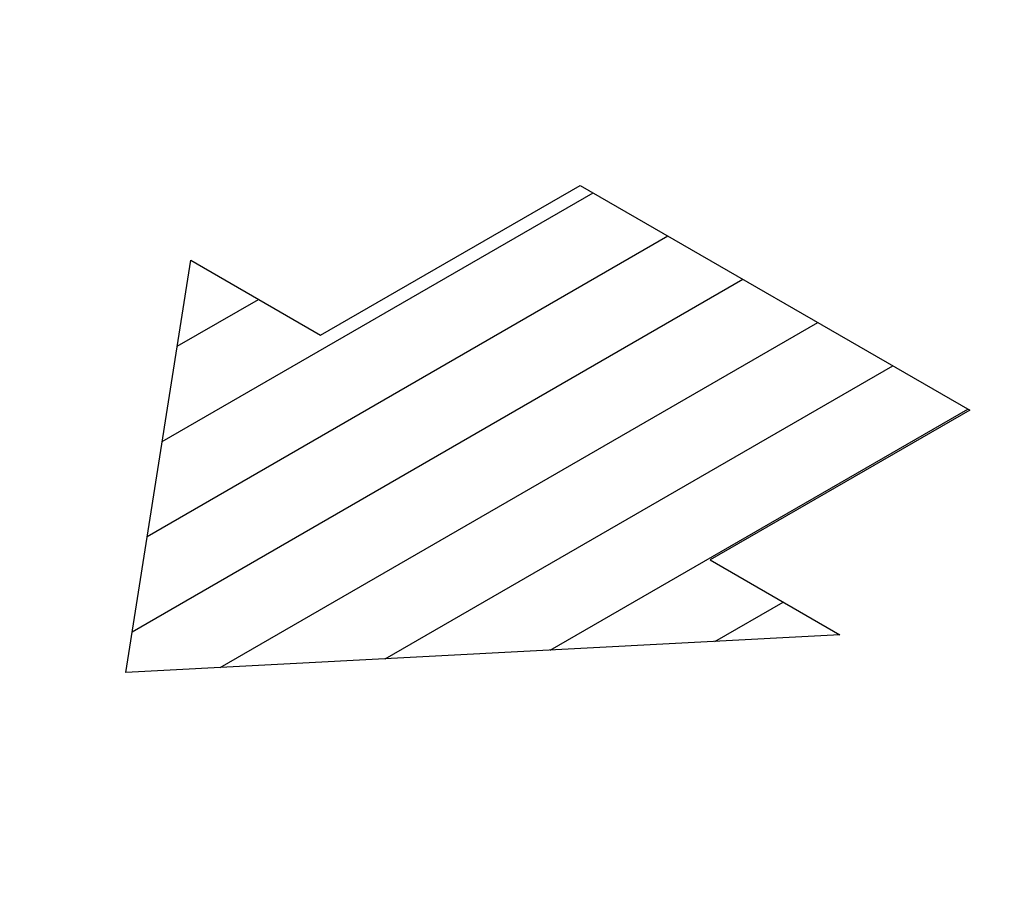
# Model space of a CAD drawing. Header units: millimetres. Extents: x -2846.422 to -2846.093, y 1184.453 to 1184.744.
import ezdxf

# ---------------------------------------------------------------- set-up
doc = ezdxf.new("R2010")
doc.units = ezdxf.units.MM
doc.layers.add('Hds_iso_símbolos', color=2, linetype='Continuous')

# ---------------------------------------------------------------- blocks, each defined once
blk = doc.blocks.new('*X1')
at = {"color": 0}
for p, q in [((-28.4, 37.90947), (-28.4, 38.07034)), ((-28.375, 37.86039), (-28.375, 38.0559)), ((-28.35, 37.81132), (-28.35, 38.04147)), ((-28.325, 37.79183), (-28.325, 38.02704)), ((-28.3, 37.81204), (-28.3, 38.0126)), ((-28.275, 37.83224), (-28.275, 37.99817)), ((-28.425, 37.95854), (-28.425, 37.98477)), ((-28.25, 37.85245), (-28.25, 37.88373))]:
    blk.add_line(p, q, dxfattribs=at)

msp = doc.modelspace()

# ---------------------------------------------------------------- linework, layer by layer
at = {"layer": 'Hds_iso_símbolos'}
msp.add_lwpolyline([(-2846.10496, 1184.61383), (-2846.19156, 1184.56383), (-2846.14826, 1184.53883), (-2846.38641, 1184.52633), (-2846.36476, 1184.66383), (-2846.32146, 1184.63883), (-2846.23486, 1184.68883)], close=True, dxfattribs=at)

# ---------------------------------------------------------------- block references
at = {"layer": 'Hds_iso_símbolos', "color": 1, "xscale": -1.000000000000003, "rotation": 299.9999999999998}
msp.add_blockref('*X1', (-2893.27546, 1190.17415), dxfattribs=at)

doc.saveas('drawing.dxf')
